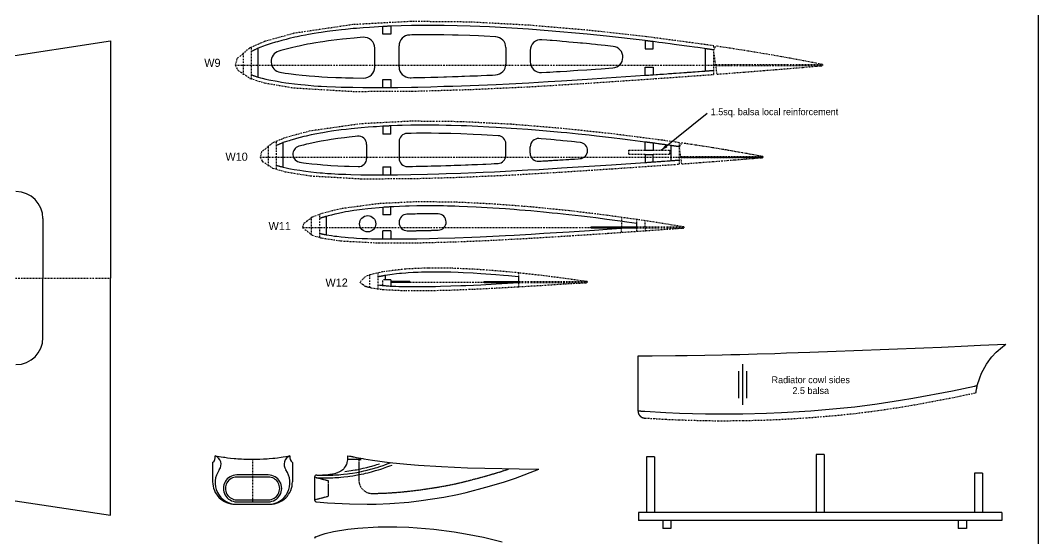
# Model space of a CAD drawing. Extents: x -1638 to 412, y -412 to 1290.
# Drawn here: x -846.3 to -469.5, y -195.1 to -3.3 of the extents above; entities that cross this region are included whole.
import ezdxf
from ezdxf.enums import TextEntityAlignment as Align

# ---------------------------------------------------------------- set-up
doc = ezdxf.new("R2010")
doc.units = 0
doc.linetypes.add('DASHDOT', pattern=[1, 0.5, -0.25, 0, -0.25])
doc.linetypes.add('HIDDEN', pattern=[0.375, 0.25, -0.125])
for name, color, linetype in [('4', 7, 'CONTINUOUS'), ('6', 7, 'CONTINUOUS'), ('7', 7, 'CONTINUOUS'), ('8', 7, 'CONTINUOUS')]:
    doc.layers.add(name, color=color, linetype=linetype)
doc.styles.add('txt', font='TXT', dxfattribs={"height": 0.2})

# ---------------------------------------------------------------- blocks, each defined once
blk = doc.blocks.new('*D123')
at = {"layer": '7', "color": 215, "linetype": 'CONTINUOUS'}
blk.add_line((0, 0), (16.9618, 13.761), dxfattribs=at)
blk.add_solid([(2.3352, 1.0897), (0, 0), (1.5477, 2.0604)], dxfattribs=at)

msp = doc.modelspace()

# ---------------------------------------------------------------- linework, layer by layer
at = {"layer": '4', "color": 5, "linetype": 'CONTINUOUS'}
for p, q in [((-712.1106, -8.4894), (-712.1106, -5.6323)), ((-709.1106, -5.4894), (-709.1106, -8.4894)), ((-1087.9058, -52.7124), (-812.9058, -10.9666)), ((-812.9058, -10.9666), (-812.9058, -98.7124)), ((-709.1106, -8.4894), (-712.1106, -8.4894)), ((-615.1106, -10.8445), (-615.1106, -13.8445)), ((-612.1106, -13.8445), (-612.1106, -11.2165)), ((-758.2854, -24.3338), (-758.2854, -13.6748)), ((-715.1106, -20.6754), (-715.1106, -13.6043)), ((-706.1106, -20.5628), (-706.1106, -12.7694)), ((-666.6106, -13.3915), (-666.6106, -19.5294)), ((-657.6106, -14.5031), (-657.6106, -18.6553)), ((-615.1106, -13.8445), (-612.1106, -13.8445)), ((-592.7544, -22.0742), (-592.7544, -13.8333)), ((-615.1106, -23.6659), (-615.1106, -20.6659)), ((-615.1106, -20.6659), (-612.1106, -20.6659)), ((-612.1106, -20.6659), (-612.1106, -23.4588)), ((-712.1106, -28.1856), (-712.1106, -25.1856)), ((-712.1106, -25.1856), (-709.1106, -25.1856)), ((-709.1106, -25.1856), (-709.1106, -28.1639)), ((-712.1106, -42.545), (-712.1106, -45.3953)), ((-709.1106, -45.3953), (-709.1106, -42.3953)), ((-748.9674, -57.6704), (-748.9674, -48.594)), ((-709.1106, -45.3953), (-712.1106, -45.3953)), ((-706.1106, -48.1949), (-706.1106, -54.4111)), ((-615.1106, -51.3517), (-615.1106, -48.3517)), ((-612.1106, -48.7528), (-612.1106, -51.3517)), ((-718.1106, -49.2238), (-718.1106, -54.4315)), ((-666.6106, -53.2877), (-666.6106, -49.0026)), ((-657.6106, -52.4725), (-657.6106, -50.0852)), ((-615.1106, -51.3517), (-612.1106, -51.3517)), ((-605.4356, -55.234), (-605.4356, -49.6783)), ((-615.1106, -52.9219), (-615.1106, -55.9219)), ((-615.1106, -52.9219), (-612.1106, -52.9219)), ((-612.1106, -55.7127), (-612.1106, -52.9219)), ((-712.1106, -57.5011), (-712.1106, -60.5011)), ((-712.1106, -57.5011), (-709.1106, -57.5011)), ((-709.1106, -60.4863), (-709.1106, -57.5011)), ((-712.1106, -72.5544), (-712.1106, -75.3509)), ((-709.1106, -75.3509), (-712.1106, -75.3509)), ((-709.1106, -75.3509), (-709.1106, -72.3509)), ((-837.9058, -76.7124), (-837.9058, -98.7124)), ((-732.943, -82.6764), (-732.943, -75.8575)), ((-706.1106, -78.074), (-706.1106, -78.2032)), ((-618.1166, -79.8782), (-618.1166, -78.5259)), ((-712.1106, -84.2124), (-712.1106, -81.2322)), ((-709.1106, -81.2322), (-712.1106, -81.2322)), ((-709.1106, -81.2322), (-709.1106, -84.2322)), ((-634.9868, -79.768), (-618.1166, -79.768)), ((-634.9868, -80.168), (-634.9868, -79.768)), ((-634.9868, -80.168), (-618.1166, -80.168)), ((-711.1606, -99.36), (-711.1606, -97.7256)), ((-837.9058, -120.7124), (-837.9058, -98.7124)), ((-812.9058, -186.4582), (-812.9058, -98.7124)), ((-709.1106, -99.36), (-711.1606, -99.36)), ((-709.1106, -99.36), (-709.1106, -99.9898)), ((-702.1106, -99.9898), (-709.1106, -99.9898)), ((-702.1106, -100.3898), (-709.1106, -100.3898)), ((-709.1106, -100.3898), (-709.1106, -101.6574)), ((-702.1106, -99.9898), (-702.1106, -100.3898)), ((-674.598, -99.9898), (-661.8402, -99.9898)), ((-674.598, -100.3898), (-674.598, -99.9898)), ((-674.598, -100.3898), (-661.8402, -100.3898)), ((-661.8402, -100.3892), (-661.8402, -98.295)), ((-617.6697, -147.8168), (-617.6697, -127.4745)), ((-1087.9058, -144.7124), (-812.9058, -186.4582)), ((-725.0377, -165.7229), (-725.0377, -164.4355)), ((-611.5552, -164.8321), (-614.5552, -164.8321)), ((-614.5552, -164.8321), (-614.5552, -185.3899)), ((-611.5552, -164.8321), (-611.5552, -185.3899)), ((-551.8042, -163.9158), (-551.8042, -185.3899)), ((-548.8042, -163.9158), (-551.8042, -163.9158)), ((-548.8042, -163.9158), (-548.8042, -185.3899)), ((-775.0989, -166.9312), (-775.0989, -174.0543)), ((-745.5749, -166.9312), (-745.5749, -174.0543)), ((-754.4972, -171.55), (-766.1766, -171.55)), ((-754.4972, -172.3), (-766.1766, -172.3)), ((-737.3509, -172.3201), (-737.3509, -180.7868)), ((-493.2026, -170.909), (-493.2026, -185.3899)), ((-490.2026, -170.909), (-493.2026, -170.909)), ((-490.2026, -170.909), (-490.2026, -185.3899)), ((-766.1766, -180.7206), (-754.4972, -180.7206)), ((-766.7676, -182.3858), (-753.9064, -182.3858)), ((-766.1766, -181.4706), (-754.4972, -181.4706)), ((-483.0531, -185.3899), (-617.5552, -185.3899)), ((-617.5552, -185.3899), (-617.5552, -188.3899)), ((-483.0531, -188.3899), (-617.5552, -188.3899)), ((-608.5552, -188.3899), (-608.5552, -191.3899)), ((-605.5552, -188.3899), (-605.5552, -191.3899)), ((-499.2026, -188.3899), (-499.2026, -191.3899)), ((-496.2026, -188.3899), (-496.2026, -191.3899)), ((-483.0531, -185.3899), (-483.0531, -188.3899)), ((-605.5552, -191.3899), (-608.5552, -191.3899)), ((-496.2026, -191.3899), (-499.2026, -191.3899))]:
    msp.add_line(p, q, dxfattribs=at)
at = {"layer": '4', "color": 155, "linetype": 'DASHDOT'}
for p, q in [((-760.7016, -25.0653), (-760.7016, -13.1755)), ((-589.6838, -23.3474), (-589.6838, -12.7646)), ((-589.6838, -14.492), (-588.8976, -12.88)), ((-588.4524, -23.2532), (-589.6838, -14.492)), ((-763.7016, -23.5177), (-763.7016, -15.0907)), ((-588.9586, -19.688), (-549.4268, -19.688)), ((-588.9024, -20.088), (-549.4268, -20.088)), ((-549.4268, -19.688), (-549.4268, -20.088)), ((-751.4176, -58.5396), (-751.4176, -47.9589)), ((-602.365, -56.512), (-602.365, -48.6043)), ((-602.365, -50.3218), (-601.5828, -48.7182)), ((-754.4176, -57.2324), (-754.4176, -49.6179)), ((-621.1106, -52.8868), (-621.1106, -51.3868)), ((-621.1106, -51.3868), (-615.1106, -51.3868)), ((-612.1106, -51.3868), (-606.1106, -51.3868)), ((-606.1106, -51.3868), (-606.1106, -52.8868)), ((-601.504, -56.4478), (-602.365, -50.3218)), ((-621.1106, -52.8868), (-615.1106, -52.8868)), ((-612.1106, -52.8868), (-606.1106, -52.8868)), ((-601.885, -53.7368), (-571.5634, -53.7368)), ((-601.8288, -54.1368), (-571.5636, -54.1368)), ((-571.5634, -53.7368), (-571.5636, -54.1368)), ((-735.4862, -83.7031), (-735.4862, -75.0643)), ((-738.4862, -82.7878), (-738.4862, -76.3081)), ((-623.7922, -76.2052), (-623.7922, -79.768)), ((-618.1166, -78.5259), (-618.1166, -77.0099)), ((-615.046, -79.8782), (-615.046, -77.4671)), ((-623.7922, -81.7839), (-623.7922, -80.168)), ((-618.1166, -79.768), (-600.7856, -79.768)), ((-618.1166, -81.3821), (-618.1166, -79.8782)), ((-618.1166, -80.168), (-600.7856, -80.168)), ((-615.046, -80.168), (-615.046, -81.1622)), ((-600.7856, -79.768), (-600.7856, -80.168)), ((-716.8762, -102.2324), (-716.8762, -97.5069)), ((-713.8762, -102.7236), (-713.8762, -96.7312)), ((-661.8402, -98.295), (-661.8402, -96.7872)), ((-712.1106, -101.418), (-712.1106, -99.36)), ((-711.1606, -99.36), (-712.1106, -99.36)), ((-709.1106, -99.9898), (-709.1106, -100.3898)), ((-661.8402, -99.9898), (-636.5082, -99.9898)), ((-661.8402, -101.8917), (-661.8402, -100.3892)), ((-661.8402, -100.3898), (-636.5082, -100.3898)), ((-636.5082, -99.9898), (-636.5082, -100.3898)), ((-617.6697, -147.9799), (-617.6697, -147.8168))]:
    msp.add_line(p, q, dxfattribs=at)
at = {"layer": '4', "color": 166, "linetype": 'DASHDOT'}
for p, q in [((-766.7418, -19.8881), (-588.9254, -19.888)), ((-757.5414, -53.9368), (-571.5634, -53.9368)), ((-741.8366, -79.9681), (-634.9868, -79.968)), ((-1098.9058, -98.7124), (-812.9058, -98.7124)), ((-702.1106, -100.1898), (-674.598, -100.1898)), ((-760.3369, -165.7232), (-760.3369, -181.4706))]:
    msp.add_line(p, q, dxfattribs=at)
at = {"layer": '4', "color": 155, "linetype": 'CONTINUOUS'}
for p, q in [((-578.9148, -145.5995), (-578.9148, -130.5995)), ((-580.4147, -143.0995), (-580.4147, -133.0994)), ((-577.4147, -143.0994), (-577.4148, -133.0994))]:
    msp.add_line(p, q, dxfattribs=at)
at = {"layer": '4', "color": 202, "linetype": 'HIDDEN'}
for p, q in [((-721.0377, -165.3766), (-721.0377, -173.3795)), ((-737.3509, -172.3), (-732.3509, -173.6397)), ((-732.3509, -173.6397), (-732.3509, -179.3809)), ((-737.3509, -180.7206), (-732.3509, -179.3809))]:
    msp.add_line(p, q, dxfattribs=at)
at = {"layer": '4', "color": 155, "linetype": 'DASHDOT'}
for points in [[(-589.6832, -12.7647), (-592.851701, -12.303768), (-614.588002, -9.397372), (-636.324303, -6.989746), (-658.060557, -5.149668), (-679.796831, -3.980217), (-701.533034, -3.756695), (-723.269335, -4.926039), (-745.0056, -8.141902), (-755.873779, -11.168765), (-761.30773, -13.507702), (-766.106391, -17.571576), (-766.741785, -19.888134), (-765.780899, -21.776402), (-761.307793, -24.806737), (-755.873683, -26.492174), (-745.005567, -28.315068), (-723.269354, -29.622144), (-701.533176, -29.553303), (-679.796871, -28.916998), (-658.06057, -27.919473), (-636.324239, -26.595272), (-614.58797, -25.133472), (-592.8517, -23.585556), (-589.6832, -23.3474)], [(-709.1106, -5.4894), (-709.378127, -5.501003), (-709.510919, -5.506841), (-709.709085, -5.515651), (-710.004484, -5.52901), (-710.298352, -5.542573), (-710.444954, -5.549443), (-710.664713, -5.559872), (-710.957965, -5.574031), (-711.104911, -5.58123), (-711.436939, -5.597748), (-711.585351, -5.605243), (-711.784273, -5.615394), (-711.884243, -5.62054), (-712.1106, -5.6323)], [(-612.1106, -11.2165), (-612.198597, -11.205472), (-612.314522, -11.190952), (-612.371901, -11.183769), (-612.499634, -11.167786), (-612.687847, -11.144259), (-612.872271, -11.121232), (-612.96316, -11.109894), (-613.142486, -11.087547), (-613.231002, -11.076527), (-613.362449, -11.060176), (-613.556899, -11.036021), (-613.642373, -11.025415), (-613.755523, -11.011388), (-613.811775, -11.004419), (-613.937627, -10.988841), (-614.03143, -10.977242), (-614.155825, -10.961875), (-614.217769, -10.95423), (-614.341235, -10.939005), (-614.505171, -10.918816), (-614.586933, -10.908759), (-614.770646, -10.886191), (-615.1106, -10.8445)], [(-758.2854, -13.6748), (-758.597516, -13.809857), (-758.749121, -13.876786), (-758.971477, -13.976711), (-759.188318, -14.076377), (-759.294865, -14.126219), (-759.504593, -14.226135), (-759.60793, -14.276293), (-759.761243, -14.3519), (-759.962906, -14.453622), (-760.062731, -14.504971), (-760.211428, -14.582721), (-760.432645, -14.70127), (-760.612239, -14.800116), (-760.7016, -14.8502)], [(-589.6838, -14.2807), (-589.77942, -14.266649), (-589.90529, -14.248161), (-589.967573, -14.239017), (-590.106247, -14.218667), (-590.310862, -14.188667), (-590.512068, -14.159199), (-590.611625, -14.144631), (-590.809117, -14.115759), (-590.907237, -14.101427), (-591.053899, -14.080023), (-591.24897, -14.051586), (-591.34651, -14.03738), (-591.493089, -14.01605), (-591.566585, -14.005362), (-591.664881, -13.991077), (-591.714185, -13.983915), (-591.825574, -13.967743), (-591.975262, -13.946028), (-592.050697, -13.935092), (-592.202943, -13.913036), (-592.409257, -13.883178), (-592.514047, -13.868025), (-592.7544, -13.8333)], [(-549.4268, -19.688), (-551.820493, -19.200979), (-553.419021, -18.882737), (-556.622157, -18.26099), (-561.440463, -17.36281), (-564.660494, -16.78512), (-566.81016, -16.408619), (-571.115507, -15.674616), (-577.02183, -14.706589), (-580.969371, -14.082668), (-583.6067, -13.67543), (-588.8976, -12.88)], [(-592.7544, -22.0742), (-592.612479, -22.063592), (-592.425666, -22.04962), (-592.333208, -22.042701), (-592.127236, -22.027277), (-591.822808, -22.004453), (-591.522481, -21.981902), (-591.373387, -21.970693), (-591.076399, -21.948337), (-590.928131, -21.937162), (-590.705481, -21.920363), (-590.407171, -21.897821), (-590.256975, -21.886456), (-590.029852, -21.869253), (-589.915296, -21.860568), (-589.761346, -21.848887), (-589.6838, -21.843)], [(-588.4524, -23.2532), (-586.233134, -23.083074), (-582.091839, -22.763003), (-578.260716, -22.463919), (-575.827903, -22.272682), (-571.115494, -21.900298), (-566.821914, -21.559425), (-564.675857, -21.387578), (-562.530662, -21.214137), (-561.458477, -21.126664), (-559.315105, -20.949911), (-558.243988, -20.860506), (-556.638125, -20.724942), (-554.498672, -20.541149), (-553.429752, -20.44781), (-551.827481, -20.305827), (-550.226644, -20.161291), (-549.4268, -20.088)], [(-760.7016, -23.47), (-760.547478, -23.535915), (-760.314783, -23.632115), (-760.158204, -23.69468), (-760.053028, -23.735759), (-759.911663, -23.789813), (-759.840448, -23.816555), (-759.678773, -23.876092), (-759.569785, -23.915343), (-759.348586, -23.992936), (-759.236227, -24.031347), (-759.007622, -24.107563), (-758.773342, -24.183198), (-758.613712, -24.233431), (-758.2854, -24.3338)], [(-615.1106, -23.6659), (-614.906285, -23.651849), (-614.747763, -23.640935), (-614.691473, -23.637056), (-614.461753, -23.621218), (-614.152876, -23.599915), (-613.99634, -23.589115), (-613.636206, -23.564258), (-613.066192, -23.524884), (-612.445361, -23.48196), (-612.1106, -23.4588)], [(-712.1106, -28.1856), (-711.934188, -28.184702), (-711.846332, -28.184239), (-711.714928, -28.183524), (-711.649379, -28.183157), (-711.56212, -28.18266), (-711.518545, -28.182407), (-711.453244, -28.182023), (-711.366275, -28.181501), (-711.322829, -28.181236), (-711.225149, -28.180629), (-711.160076, -28.180217), (-711.073355, -28.179657), (-711.030006, -28.179373), (-710.932485, -28.178723), (-710.786188, -28.17772), (-710.72114, -28.177263), (-710.634362, -28.176643), (-710.590947, -28.176329), (-710.493186, -28.17561), (-710.346288, -28.174501), (-710.272699, -28.173934), (-710.174406, -28.173162), (-710.125178, -28.17277), (-710.014191, -28.171873), (-709.86567, -28.170644), (-709.791151, -28.170015), (-709.64154, -28.168727), (-709.574779, -28.168142), (-709.485491, -28.167349), (-709.440723, -28.166947), (-709.339679, -28.16603), (-709.263595, -28.165331), (-709.161725, -28.164382), (-709.1106, -28.1639)], [(-602.3644, -48.6043), (-608.758519, -47.697565), (-627.356348, -45.306599), (-645.954351, -43.325903), (-664.552203, -41.812193), (-683.149981, -40.850117), (-701.747781, -40.666199), (-720.345727, -41.628241), (-738.943585, -44.27382), (-748.242542, -46.763798), (-752.891977, -48.687868), (-756.997778, -52.031071), (-757.541414, -53.936821), (-756.71926, -55.490214), (-752.892013, -57.983103), (-748.242523, -59.36961), (-738.943544, -60.869174), (-720.34566, -61.944459), (-701.747879, -61.887915), (-683.149915, -61.364425), (-664.552026, -60.543817), (-645.954256, -59.454418), (-627.356362, -58.251856), (-608.758462, -56.978513), (-602.3644, -56.512)], [(-709.1106, -42.3953), (-709.386097, -42.407784), (-709.52147, -42.413999), (-709.721989, -42.423307), (-710.01806, -42.43729), (-710.310018, -42.451375), (-710.454995, -42.458484), (-710.671814, -42.469258), (-710.960835, -42.48389), (-711.1058, -42.491344), (-711.434462, -42.508524), (-711.656447, -42.520339), (-711.957455, -42.536614), (-712.1106, -42.545)], [(-748.9674, -48.594), (-749.329692, -48.726202), (-749.504966, -48.791454), (-749.761166, -48.888598), (-750.009981, -48.985216), (-750.131855, -49.033451), (-750.371008, -49.13002), (-750.488475, -49.178454), (-750.662304, -49.25143), (-750.890142, -49.349598), (-751.002588, -49.399165), (-751.16968, -49.474258), (-751.4174, -49.5889)], [(-612.1106, -48.7528), (-612.201314, -48.740543), (-612.321204, -48.724355), (-612.380724, -48.716323), (-612.513703, -48.698387), (-612.711021, -48.671804), (-612.906242, -48.645539), (-613.003237, -48.632503), (-613.196336, -48.60658), (-613.292576, -48.593674), (-613.43674, -48.57436), (-613.628952, -48.548645), (-613.725207, -48.535781), (-613.86997, -48.516455), (-613.942585, -48.506769), (-614.039709, -48.493823), (-614.088422, -48.487333), (-614.161703, -48.477576), (-614.259851, -48.464515), (-614.309133, -48.457961), (-614.420577, -48.443149), (-614.570517, -48.42324), (-614.7732, -48.396362), (-614.875878, -48.38276), (-614.953528, -48.37248), (-615.05797, -48.35866), (-615.1106, -48.3517)], [(-571.5634, -53.7368), (-572.249906, -53.60595), (-573.165511, -53.432738), (-573.623426, -53.346666), (-574.997627, -53.090565), (-575.914143, -52.921577), (-576.525324, -52.809686), (-577.340446, -52.661447), (-577.748099, -52.58773), (-579.124384, -52.340906), (-580.0423, -52.178027), (-580.654419, -52.070176), (-581.470798, -51.92728), (-581.879083, -51.856217), (-582.797954, -51.697259), (-583.410713, -51.591999), (-584.22795, -51.452531), (-584.636664, -51.38317), (-585.249857, -51.279593), (-586.067674, -51.14235), (-586.47668, -51.074094), (-587.70409, -50.870774), (-588.522691, -50.736423), (-590.160688, -50.470548), (-591.42453, -50.268055), (-592.267545, -50.134245), (-593.954941, -49.869371), (-594.799443, -49.73826), (-596.490359, -49.478577), (-598.184233, -49.222128), (-599.315365, -49.052868), (-600.070375, -48.940754), (-601.5828, -48.7182)], [(-602.58, -50.0887), (-602.741244, -50.065288), (-602.821907, -50.053586), (-602.942994, -50.036034), (-603.124935, -50.009692), (-603.307398, -49.98331), (-603.398879, -49.970098), (-603.582448, -49.943613), (-603.674578, -49.930336), (-603.813265, -49.910366), (-603.999213, -49.883625), (-604.092677, -49.870198), (-604.233545, -49.84998), (-604.304302, -49.839833), (-604.398998, -49.826261), (-604.446504, -49.819456), (-604.637643, -49.7921), (-604.733918, -49.778336), (-604.879275, -49.757573), (-604.952397, -49.747136), (-605.050374, -49.73316), (-605.099574, -49.726145), (-605.173647, -49.715589), (-605.272934, -49.701448), (-605.322807, -49.694348), (-605.4356, -49.6783)], [(-615.1106, -55.9219), (-614.961612, -55.911579), (-614.765072, -55.897954), (-614.667563, -55.89119), (-614.449626, -55.87606), (-614.125178, -55.853507), (-613.837527, -55.833482), (-613.693407, -55.823439), (-613.500465, -55.809981), (-613.241014, -55.791865), (-613.110011, -55.78271), (-612.811189, -55.761806), (-612.582562, -55.745795), (-612.270347, -55.723908), (-612.1106, -55.7127)], [(-605.4356, -55.234), (-605.023903, -55.203853), (-604.821611, -55.189024), (-604.522123, -55.16705), (-604.373996, -55.156172), (-604.178005, -55.141769), (-604.080607, -55.134607), (-603.790543, -55.11326), (-603.646572, -55.102654), (-603.431733, -55.086815), (-603.14698, -55.065797), (-603.005164, -55.055319), (-602.792933, -55.039625), (-602.4752, -55.0161)], [(-601.504, -56.4478), (-597.317836, -56.134297), (-594.812098, -55.945221), (-590.160702, -55.592018), (-584.649813, -55.171202), (-581.894505, -54.95878), (-579.139333, -54.744122), (-577.76181, -54.635744), (-575.006908, -54.416472), (-573.629539, -54.305411), (-571.5636, -54.1368)], [(-751.4176, -56.975), (-751.169847, -57.058601), (-751.002643, -57.112875), (-750.890094, -57.148483), (-750.662007, -57.218489), (-750.48798, -57.270082), (-750.370386, -57.304114), (-750.131017, -57.371473), (-750.009066, -57.404876), (-749.760189, -57.471315), (-749.504089, -57.537515), (-749.328996, -57.581664), (-748.9674, -57.6704)], [(-712.1106, -60.5011), (-711.656079, -60.499885), (-711.433966, -60.499163), (-711.105178, -60.49793), (-710.887841, -60.497004), (-710.598917, -60.495635), (-710.454337, -60.494891), (-710.017522, -60.492417), (-709.721589, -60.490555), (-709.317695, -60.487799), (-709.1106, -60.4863)], [(-600.7856, -79.768), (-614.893378, -77.490314), (-628.99809, -75.508168), (-643.102983, -73.79909), (-657.2079, -72.383339), (-671.312629, -71.301298), (-685.417473, -70.6136), (-699.522198, -70.48213), (-713.627007, -71.169787), (-727.731962, -73.060874), (-734.784357, -74.840765), (-738.310447, -76.216105), (-741.42437, -78.605851), (-741.836688, -79.968092), (-738.310477, -82.860386), (-734.7843, -83.851475), (-727.731843, -84.923399), (-713.627089, -85.692006), (-699.522301, -85.651554), (-685.417389, -85.277361), (-671.31262, -84.690822), (-657.207804, -83.91212), (-643.103037, -83.052483), (-628.99816, -82.142298), (-614.893356, -81.151216), (-600.7856, -80.168)], [(-709.1106, -72.3509), (-709.380957, -72.367531), (-709.514614, -72.375865), (-709.713487, -72.388411), (-710.008853, -72.407377), (-710.301732, -72.426589), (-710.447604, -72.436313), (-710.666117, -72.451074), (-710.957683, -72.471136), (-711.103889, -72.481352), (-711.213848, -72.489103), (-711.360985, -72.499566), (-711.434819, -72.504855), (-711.657605, -72.520966), (-711.958331, -72.543064), (-712.1106, -72.5544)], [(-732.943, -75.8575), (-733.133097, -75.912085), (-733.212905, -75.935105), (-733.315197, -75.964716), (-733.364678, -75.979086), (-733.472239, -76.010439), (-733.574995, -76.040554), (-733.705408, -76.079035), (-733.768129, -76.097656), (-733.829394, -76.115922), (-733.909079, -76.139798), (-733.948163, -76.15156), (-734.062925, -76.186296), (-734.137804, -76.209122), (-734.187209, -76.224253), (-734.252655, -76.244379), (-734.285265, -76.254442), (-734.392906, -76.287819), (-734.446586, -76.304559), (-734.526924, -76.329736), (-734.647009, -76.367659), (-734.766571, -76.405784), (-734.826149, -76.424925), (-734.944885, -76.463374), (-735.004038, -76.482684), (-735.092491, -76.511761), (-735.209899, -76.550748), (-735.26837, -76.570337), (-735.355778, -76.599846), (-735.442819, -76.629509), (-735.4862, -76.6444)], [(-735.4862, -82.1676), (-735.37002, -82.194144), (-735.292228, -82.21167), (-735.188099, -82.234834), (-735.135867, -82.246332), (-735.057316, -82.263476), (-734.952216, -82.286149), (-734.899514, -82.297408), (-734.846716, -82.308618), (-734.776171, -82.323489), (-734.740837, -82.330893), (-734.634599, -82.352982), (-734.563583, -82.36761), (-734.468673, -82.386997), (-734.421125, -82.396642), (-734.306294, -82.419756), (-734.248558, -82.43128), (-734.161339, -82.448564), (-734.028614, -82.474577), (-733.892836, -82.500836), (-733.82353, -82.514108), (-733.681537, -82.541033), (-733.608632, -82.554727), (-733.496582, -82.575611), (-733.341582, -82.604203), (-733.261437, -82.618864), (-733.137606, -82.641365), (-732.943, -82.6764)], [(-712.1106, -84.2124), (-711.809477, -84.215488), (-711.660737, -84.216928), (-711.43944, -84.21896), (-711.110467, -84.221733), (-710.892321, -84.223404), (-710.601808, -84.225419), (-710.456328, -84.226338), (-710.31048, -84.2272), (-710.115157, -84.228264), (-710.017017, -84.228759), (-709.720097, -84.230105), (-709.316542, -84.231586), (-709.1106, -84.2322)], [(-636.5082, -99.9898), (-644.931203, -98.826885), (-653.340448, -97.736605), (-661.749779, -96.796456), (-670.15912, -96.017702), (-678.568488, -95.422481), (-686.977814, -95.044208), (-695.38701, -94.971834), (-703.796285, -95.350066), (-712.205651, -96.390357), (-716.410287, -97.369452), (-718.512583, -98.125992), (-720.614856, -100.189819), (-718.5126, -101.7808)], [(-711.1606, -97.7256), (-711.309104, -97.751929), (-711.471907, -97.780891), (-711.540134, -97.793075), (-711.702309, -97.822243), (-711.7835, -97.837029), (-711.829646, -97.845519), (-711.911844, -97.860812), (-712.028211, -97.882726), (-712.086362, -97.893777), (-712.173542, -97.91047), (-712.304191, -97.93577), (-712.434677, -97.96138), (-712.49985, -97.9743), (-712.630045, -98.000367), (-712.69506, -98.013514), (-712.792471, -98.033373), (-712.92213, -98.060111), (-712.986857, -98.07359), (-713.083811, -98.093944), (-713.228917, -98.124778), (-713.357548, -98.152488), (-713.421731, -98.166448), (-713.517833, -98.187518), (-713.661575, -98.219414), (-713.757116, -98.240869), (-713.804796, -98.251653), (-713.8762, -98.2679)], [(-716.4102, -102.326), (-712.2056, -102.915612), (-703.796337, -103.338394), (-695.387065, -103.316172), (-686.9777, -103.110368), (-678.56844, -102.78774), (-670.159104, -102.359391), (-661.749802, -101.886486), (-653.340545, -101.38584), (-644.931296, -100.840674), (-636.5082, -100.3898)], [(-713.8762, -101.211), (-713.673282, -101.237723), (-713.266081, -101.288941), (-712.857373, -101.337252), (-712.58425, -101.367884), (-712.401944, -101.387618), (-712.036942, -101.425472), (-711.54315, -101.473187), (-711.289722, -101.496063), (-710.894291, -101.529647), (-710.472918, -101.562887), (-710.249832, -101.579565), (-709.896699, -101.604864), (-709.385707, -101.639513), (-709.1106, -101.6574)], [(-716.4102, -102.326), (-716.425599, -102.322936), (-716.703367, -102.268124), (-716.841466, -102.239703), (-717.047842, -102.195401), (-717.253513, -102.148666), (-717.356162, -102.124235), (-717.561243, -102.072944), (-717.663737, -102.045964), (-717.817508, -102.003656), (-718.022756, -101.943498), (-718.125544, -101.911677), (-718.280019, -101.8616), (-718.43494, -101.808525), (-718.5126, -101.7808)], [(-492.678, -141.1217), (-492.6201, -140.761958), (-492.589709, -140.582976), (-492.542321, -140.315616), (-492.49277, -140.04959), (-492.467182, -139.917078), (-492.414384, -139.653054), (-492.387173, -139.521542), (-492.345341, -139.3249), (-492.287668, -139.063878), (-492.258018, -138.933868), (-492.212526, -138.739478), (-492.142, -138.4493)], [(-615.327, -150.4731), (-607.542274, -150.930985), (-602.500784, -151.155928), (-592.753404, -151.426498), (-588.038453, -151.478098), (-578.903383, -151.42886), (-570.13122, -151.196277), (-564.466831, -150.951161), (-553.530658, -150.276638), (-542.577987, -149.338066), (-537.127871, -148.755334), (-528.80917, -147.702217), (-520.130179, -146.394585), (-515.589462, -145.631372), (-500.845078, -142.837162), (-492.678, -141.1217)]]:
    msp.add_lwpolyline(points, dxfattribs=at)
at = {"layer": '4', "color": 5, "linetype": 'CONTINUOUS'}
for points in [[(-712.1106, -5.6323), (-715.380511, -5.822102), (-717.013272, -5.93041), (-719.459239, -6.109862), (-721.900939, -6.309944), (-723.120029, -6.417808), (-725.987835, -6.693623), (-727.418834, -6.844041), (-729.561387, -7.087054), (-731.698868, -7.352793), (-732.765589, -7.49484), (-734.894754, -7.798602), (-735.957103, -7.96084), (-737.547703, -8.217882), (-739.662794, -8.587525), (-740.717788, -8.784474), (-742.296954, -9.095793), (-743.87199, -9.426975), (-744.657909, -9.60029), (-746.834098, -10.109418), (-747.91517, -10.37884), (-749.523662, -10.801005), (-751.111784, -11.24423), (-751.896579, -11.473537), (-753.44438, -11.947132), (-754.206085, -12.191259), (-755.331566, -12.566381), (-756.666489, -13.038187), (-757.32089, -13.285034), (-758.2854, -13.6748)], [(-615.1106, -10.8445), (-629.340719, -9.21312), (-636.470124, -8.482591), (-650.924863, -7.191513), (-658.164141, -6.645994), (-672.613167, -5.781653), (-679.8449, -5.479319), (-689.469974, -5.23736), (-694.28283, -5.19753), (-701.500553, -5.256137), (-709.1106, -5.4894)], [(-719.4118, -9.6157), (-722.782565, -9.900186), (-725.603667, -10.171026), (-727.009476, -10.318511), (-729.111991, -10.556488), (-731.206779, -10.816349), (-732.251175, -10.955111), (-734.333765, -11.251554), (-735.371878, -11.409734), (-736.924958, -11.66016), (-738.987881, -12.019931), (-740.015887, -12.211467), (-741.553463, -12.51404), (-743.085597, -12.835686), (-743.84958, -13.003926), (-745.902406, -13.48297), (-746.920863, -13.735659), (-748.433996, -14.130334), (-749.924747, -14.542907), (-750.66, -14.7556)], [(-670.3702, -9.3988), (-674.632578, -9.191032), (-676.763311, -9.099189), (-679.958772, -8.977165), (-684.203342, -8.845896), (-686.324987, -8.794547), (-689.506566, -8.736837), (-692.686982, -8.703854), (-694.27672, -8.697181), (-697.455188, -8.704565), (-699.043891, -8.719058), (-701.426244, -8.754912), (-702.1952, -8.7703)], [(-626.853, -13.0029), (-628.818901, -12.789017), (-629.802056, -12.683718), (-631.277048, -12.527843), (-632.752351, -12.374478), (-633.49012, -12.298744), (-634.965897, -12.149188), (-635.703904, -12.075372), (-636.811065, -11.965858), (-638.257179, -11.825048), (-638.98035, -11.755585), (-640.065248, -11.652577), (-641.69291, -11.500753), (-643.320944, -11.352184), (-644.135099, -11.279131), (-645.763679, -11.135507), (-646.578103, -11.064946), (-647.799905, -10.960677), (-649.429278, -10.824612), (-650.244094, -10.757858), (-651.466475, -10.659335), (-653.3004, -10.5152)], [(-592.7544, -13.8333), (-593.066315, -13.788343), (-594.735793, -13.549164), (-595.570694, -13.430494), (-596.823251, -13.253653), (-598.702561, -12.99104), (-600.582456, -12.731653), (-601.522629, -12.603187), (-603.403433, -12.348741), (-604.34407, -12.222776), (-605.755325, -12.035417), (-607.637567, -11.78861), (-608.578938, -11.666509), (-609.991311, -11.485005), (-611.404072, -11.305498), (-612.1106, -11.2165)], [(-750.2148, -22.5133), (-748.279739, -22.825662), (-746.97362, -23.017399), (-746.097724, -23.137941), (-744.338105, -23.361666), (-742.007854, -23.622277), (-740.450792, -23.775257), (-739.411179, -23.868535), (-737.328207, -24.035372), (-735.762723, -24.144277), (-734.717528, -24.209647), (-732.62347, -24.324206), (-729.473298, -24.459524), (-727.367194, -24.528448), (-725.96049, -24.566166), (-723.140819, -24.624642), (-719.131, -24.6753)], [(-653.3796, -22.6486), (-651.520464, -22.539656), (-650.28103, -22.465813), (-647.802107, -22.315454), (-646.562604, -22.239047), (-644.083484, -22.084048), (-641.604164, -21.926498), (-639.951147, -21.82026), (-636.644712, -21.605472), (-633.438829, -21.39498), (-631.301307, -21.253549), (-627.0258, -20.9682)], [(-612.1106, -23.4588), (-610.989623, -23.381092), (-610.429145, -23.34216), (-609.588445, -23.283657), (-608.327431, -23.195654), (-607.066463, -23.107329), (-606.435998, -23.063039), (-605.175109, -22.974185), (-604.544684, -22.929616), (-603.599076, -22.862576), (-602.338317, -22.772824), (-601.707962, -22.727785), (-600.762461, -22.660012), (-599.816998, -22.591975), (-599.344281, -22.557853), (-598.503922, -22.497019), (-598.083755, -22.466516), (-597.453521, -22.420652), (-596.508206, -22.351603), (-595.562937, -22.282242), (-595.09032, -22.247441), (-594.145122, -22.177591), (-593.672542, -22.14254), (-592.963695, -22.089801), (-592.7544, -22.0742)], [(-758.2854, -24.3338), (-757.366284, -24.590543), (-756.743617, -24.749503), (-755.477275, -25.046189), (-754.339227, -25.292389), (-753.571183, -25.449538), (-752.015318, -25.747372), (-751.228673, -25.888191), (-749.640901, -26.153968), (-748.037742, -26.399043), (-746.962747, -26.551189), (-744.804096, -26.829227), (-742.416911, -27.096971), (-740.823962, -27.254026), (-739.761341, -27.34974), (-737.634551, -27.520822), (-736.038122, -27.632404), (-734.973208, -27.699337), (-732.841897, -27.816542), (-729.64129, -27.954784), (-727.505181, -28.025086), (-726.080077, -28.06352), (-723.227444, -28.123053), (-719.525813, -28.171601), (-717.055601, -28.187848), (-712.1106, -28.1855)], [(-709.1106, -28.1639), (-706.593253, -28.135341), (-701.557462, -28.053563), (-699.145278, -28.00433), (-694.321392, -27.88834), (-689.49811, -27.750641), (-686.282902, -27.64776), (-679.853174, -27.418054), (-673.417972, -27.159008), (-670.200832, -27.018441), (-665.375867, -26.7932), (-658.140498, -26.421567), (-650.898702, -26.008927), (-646.07204, -25.715385), (-636.420183, -25.098326), (-629.316669, -24.629274), (-615.1108, -23.6659)], [(-702.0358, -24.5622), (-701.616888, -24.554277), (-700.816023, -24.538586), (-699.214189, -24.50519), (-697.612227, -24.469171), (-696.544186, -24.443737), (-694.407958, -24.389555), (-692.805671, -24.346104), (-691.737429, -24.315837), (-689.60084, -24.25228), (-688.532499, -24.219033), (-686.395736, -24.149711), (-684.258887, -24.076762), (-682.834284, -24.0262), (-681.884538, -23.991664), (-679.985024, -23.920674), (-678.097855, -23.847686), (-677.154264, -23.810269), (-675.738869, -23.752973), (-673.61575, -23.664358), (-671.492594, -23.572482), (-670.431, -23.5253)], [(-712.1106, -42.545), (-714.513491, -42.689355), (-715.713382, -42.769729), (-717.511044, -42.900656), (-720.202095, -43.120656), (-722.65361, -43.347339), (-723.876821, -43.470953), (-725.708177, -43.670648), (-727.535089, -43.889002), (-728.446775, -44.005712), (-730.266402, -44.255277), (-731.17426, -44.388561), (-732.533486, -44.599719), (-734.340793, -44.903356), (-735.242213, -45.065128), (-736.591435, -45.320831), (-738.608449, -45.735173), (-740.467385, -46.15327), (-741.390694, -46.374472), (-742.764143, -46.72098), (-744.119704, -47.084611), (-744.789345, -47.272665), (-746.109488, -47.660883), (-746.758844, -47.8609), (-747.717875, -48.168106), (-748.9674, -48.594)], [(-615.1106, -48.3517), (-620.626923, -47.639417), (-623.387595, -47.295697), (-627.531866, -46.796269), (-633.023952, -46.166089), (-635.772573, -45.864661), (-639.898629, -45.430143), (-644.028334, -45.017359), (-646.09452, -44.819322), (-651.586432, -44.321168), (-654.334548, -44.087661), (-658.459266, -43.757473), (-662.58687, -43.452028), (-664.651695, -43.308814), (-668.311654, -43.07119), (-670.142323, -42.960508), (-672.889103, -42.805237), (-677.010816, -42.597923), (-681.134072, -42.423443), (-683.196169, -42.349261), (-686.854555, -42.240562), (-688.683921, -42.198039), (-691.428041, -42.150257), (-694.172093, -42.122981), (-695.54404, -42.117491), (-698.287666, -42.123719), (-699.659303, -42.135804), (-701.716475, -42.165661), (-705.004595, -42.243763), (-706.647715, -42.297108), (-709.1106, -42.3953)], [(-669.3988, -46.0101), (-673.514613, -45.775849), (-675.572578, -45.670151), (-678.659348, -45.526732), (-683.288507, -45.347643), (-686.920501, -45.239617), (-688.735888, -45.197359), (-691.458065, -45.149864), (-694.179009, -45.122713), (-695.538965, -45.117216), (-698.257741, -45.123274), (-699.616519, -45.135188), (-701.653864, -45.164671), (-703.222, -45.1971)], [(-721.294, -46.2295), (-723.519703, -46.448319), (-724.629277, -46.566889), (-726.289273, -46.757267), (-728.768822, -47.073562), (-731.23488, -47.430594), (-732.462515, -47.625744), (-734.093466, -47.904416), (-734.906326, -48.05203), (-736.122233, -48.284252), (-737.93822, -48.657963), (-739.525519, -49.012535), (-740.313102, -49.198496), (-741.483284, -49.487571), (-743.2048, -49.9423)], [(-639.0352, -48.5354), (-640.484301, -48.38576), (-641.209009, -48.311959), (-642.296264, -48.202537), (-643.927572, -48.041306), (-645.559377, -47.883582), (-646.375462, -47.806046), (-647.956907, -47.65836), (-648.747792, -47.585781), (-649.934318, -47.47851), (-651.714538, -47.321231), (-653.495259, -47.168362), (-654.3858, -47.0936)], [(-605.4356, -49.6784), (-605.827679, -49.622748), (-606.35049, -49.548799), (-606.611914, -49.511931), (-606.873349, -49.475134), (-607.221949, -49.42618), (-607.396257, -49.40175), (-607.919217, -49.328643), (-608.151661, -49.296239), (-608.461604, -49.253117), (-608.616582, -49.231592), (-608.965303, -49.183245), (-609.586424, -49.097435), (-609.897016, -49.054672), (-610.362943, -48.990708), (-610.828918, -48.926961), (-611.061924, -48.89517), (-611.527972, -48.831754), (-611.761014, -48.80013), (-612.1106, -48.7528)], [(-743.006, -55.774), (-741.478606, -56.005243), (-740.446354, -56.148547), (-738.361736, -56.408539), (-736.464349, -56.613163), (-735.196382, -56.734078), (-734.349751, -56.808165), (-732.653393, -56.941519), (-731.378481, -57.029295), (-728.822096, -57.176087), (-726.257328, -57.2887), (-724.543042, -57.347257), (-721.1044, -57.4314)], [(-709.1106, -60.4863), (-706.664704, -60.462571), (-701.77123, -60.388218), (-695.581228, -60.252316), (-691.455097, -60.139046), (-688.704573, -60.054418), (-683.204059, -59.865468), (-677.698823, -59.652392), (-674.946586, -59.536771), (-670.818845, -59.351499), (-664.628947, -59.0458), (-658.433458, -58.706347), (-654.304099, -58.464863), (-646.046469, -57.957241), (-639.849344, -57.563726), (-627.45589, -56.755196), (-615.1106, -55.9219)], [(-703.0794, -57.4109), (-701.817962, -57.388625), (-701.133068, -57.375729), (-699.763113, -57.348277), (-698.392949, -57.318662), (-697.479399, -57.297747), (-695.652066, -57.253186), (-694.281382, -57.217446), (-693.367514, -57.192548), (-691.539615, -57.140263), (-690.625595, -57.112912), (-688.797436, -57.055881), (-686.969156, -56.995865), (-685.750256, -56.954267), (-684.937642, -56.925855), (-683.312398, -56.867452), (-681.486657, -56.799411), (-680.57379, -56.764419), (-679.204496, -56.710698), (-677.150579, -56.627302), (-675.096697, -56.540462), (-674.069774, -56.495728), (-672.015968, -56.403586), (-670.989088, -56.356159), (-669.4488, -56.2833)], [(-654.4338, -55.4673), (-653.522525, -55.41265), (-652.914996, -55.375986), (-652.509972, -55.351444), (-651.969931, -55.318605), (-651.699907, -55.302137), (-651.092342, -55.264971), (-650.687291, -55.240108), (-650.147212, -55.206859), (-649.877167, -55.190193), (-649.472093, -55.165144), (-648.931982, -55.131658), (-648.66192, -55.114878), (-647.85171, -55.064403), (-647.311548, -55.030647), (-646.591302, -54.985518), (-646.231166, -54.962905), (-645.444116, -54.913385), (-644.394652, -54.847143), (-643.869893, -54.813931), (-643.345118, -54.780659), (-642.645393, -54.736203), (-642.295521, -54.713937), (-641.245865, -54.646983), (-639.846242, -54.557359), (-639.1464, -54.5124)], [(-612.1106, -55.7127), (-611.149211, -55.644883), (-610.668539, -55.610841), (-609.94756, -55.559604), (-609.226613, -55.50815), (-608.86615, -55.482338), (-608.484945, -55.454978), (-607.976683, -55.418402), (-607.722558, -55.400073), (-606.960204, -55.344931), (-606.451987, -55.308046), (-605.774389, -55.258722), (-605.4356, -55.234)], [(-748.9674, -57.6704), (-747.859594, -57.919943), (-746.889908, -58.121522), (-746.235153, -58.250249), (-744.908074, -58.494347), (-742.881357, -58.827853), (-741.512227, -59.029011), (-740.593928, -59.153937), (-738.749577, -59.382293), (-736.709699, -59.602223), (-735.348389, -59.731239), (-734.440241, -59.809867), (-732.622507, -59.950418), (-731.257968, -60.042094), (-728.525776, -60.193395), (-725.789544, -60.307003), (-723.96321, -60.364786), (-720.30549, -60.445318), (-717.576733, -60.481184), (-715.755832, -60.495125), (-712.1106, -60.5011)], [(-712.1106, -72.5544), (-713.49155, -72.662977), (-716.272886, -72.912798), (-717.658742, -73.055188), (-719.730787, -73.294057), (-721.793969, -73.566929), (-722.821964, -73.717405), (-724.870219, -74.049009), (-725.89026, -74.231169), (-727.414909, -74.526303), (-729.088326, -74.883906), (-729.917297, -75.074805), (-731.14589, -75.375573), (-732.351106, -75.692895), (-732.943, -75.8575)], [(-618.1166, -78.5259), (-621.803112, -77.996308), (-624.264022, -77.654484), (-629.192644, -76.99544), (-633.356828, -76.463036), (-635.440935, -76.205072), (-638.569585, -75.828891), (-643.268098, -75.289962), (-647.43177, -74.839686), (-649.51548, -74.624321), (-652.643332, -74.313875), (-657.34013, -73.877478), (-661.503175, -73.521575), (-663.586295, -73.354747), (-666.712843, -73.118849), (-671.406559, -72.798319), (-675.568125, -72.549496), (-677.649926, -72.438578), (-680.773656, -72.290488), (-683.898354, -72.165857), (-685.460974, -72.11287), (-688.233081, -72.03523), (-689.619193, -72.004857), (-691.698326, -71.970725), (-694.816689, -71.947309), (-697.934258, -71.960362), (-699.492607, -71.981665), (-702.347432, -72.047824), (-703.773738, -72.094336), (-705.911081, -72.181217), (-708.045106, -72.288973), (-709.1106, -72.3508)], [(-691.6186, -74.9717), (-692.648922, -74.959743), (-693.163962, -74.955161), (-693.936364, -74.950079), (-694.708571, -74.947195), (-695.094599, -74.946594), (-695.866498, -74.947109), (-696.252369, -74.948239), (-696.831072, -74.951041), (-697.60248, -74.956884), (-697.988098, -74.960722), (-698.566416, -74.967647), (-699.433639, -74.980703), (-700.189238, -74.994742), (-700.566934, -75.002697), (-701.133329, -75.015805), (-701.982548, -75.038121), (-702.831258, -75.063636), (-703.2554, -75.0776)], [(-732.943, -82.6764), (-731.178392, -82.96531), (-729.978913, -83.137621), (-729.172159, -83.243677), (-727.548774, -83.435083), (-726.006069, -83.591791), (-724.976358, -83.683727), (-722.914037, -83.839928), (-721.881462, -83.905269), (-719.813569, -84.013118), (-717.742138, -84.094106), (-716.359286, -84.135298), (-713.589215, -84.192696), (-712.1106, -84.2123)], [(-709.1106, -84.2322), (-705.924581, -84.227077), (-703.798629, -84.210636), (-699.544342, -84.151766), (-694.852021, -84.054661), (-691.723991, -83.973736), (-685.468515, -83.778282), (-679.207932, -83.543432), (-676.078323, -83.411049), (-671.385109, -83.192605), (-666.687518, -82.950026), (-663.556435, -82.777446), (-657.294834, -82.414637), (-652.595431, -82.133355), (-643.196983, -81.555431), (-633.797264, -80.957425), (-629.09907, -80.645712), (-622.1954, -80.168)], [(-703.1082, -81.2032), (-702.717359, -81.198619), (-702.456755, -81.195403), (-702.109232, -81.190919), (-701.93545, -81.188593), (-701.674751, -81.185004), (-701.32711, -81.180033), (-701.153272, -81.177469), (-700.979422, -81.174853), (-700.747606, -81.171288), (-700.631692, -81.169472), (-700.283923, -81.163894), (-699.820177, -81.15616), (-699.588283, -81.152169), (-699.292547, -81.146964), (-698.898202, -81.139822), (-698.701017, -81.136165), (-698.503823, -81.132452), (-698.240885, -81.127414), (-698.109411, -81.124857), (-697.714967, -81.117039), (-697.188993, -81.106271), (-696.925986, -81.100741), (-696.728722, -81.096531), (-696.465692, -81.090834), (-696.334172, -81.087949), (-695.939594, -81.079154), (-695.413447, -81.0671), (-695.150355, -81.060934), (-694.755697, -81.051514), (-694.229447, -81.038637), (-693.966306, -81.032064), (-693.703155, -81.025402), (-693.352271, -81.016383), (-693.176822, -81.011816), (-692.650451, -80.997883), (-692.416496, -80.991581), (-692.104545, -80.983074), (-691.948565, -80.978777), (-691.5976, -80.969)], [(-661.8402, -98.295), (-661.902388, -98.288649), (-665.622373, -97.922958), (-667.484748, -97.752407), (-670.281182, -97.512668), (-673.999849, -97.225522), (-675.861094, -97.095951), (-678.655023, -96.919919), (-682.370742, -96.722397), (-684.229434, -96.641098), (-687.017866, -96.543593), (-689.490801, -96.484291), (-690.727011, -96.465544), (-692.580786, -96.452661), (-694.43368, -96.459778), (-695.359716, -96.471439), (-697.832381, -96.530828), (-699.066533, -96.57631), (-700.913538, -96.664778), (-702.753883, -96.77809), (-703.670997, -96.844254), (-705.167242, -96.967113), (-705.912701, -97.036248), (-707.027205, -97.150965), (-708.689833, -97.351114), (-710.340233, -97.589935), (-711.1604, -97.7256)], [(-709.1106, -101.6574), (-707.333439, -101.745863), (-706.145276, -101.787554), (-703.761351, -101.838968), (-700.98401, -101.860729), (-699.127413, -101.857265), (-695.407402, -101.816313), (-692.613543, -101.762972), (-690.75072, -101.718508), (-687.024889, -101.611101), (-683.29567, -101.48204), (-681.431347, -101.409286), (-678.635387, -101.289228), (-675.836554, -101.155892), (-670.239447, -100.861538), (-661.8402, -100.3892)], [(-617.6697, -127.4745), (-612.485088, -127.449163), (-603.836384, -127.37382), (-599.512314, -127.320214), (-593.026801, -127.219032), (-586.542251, -127.092013), (-583.300426, -127.018495), (-580.054799, -126.938144), (-573.564487, -126.75916), (-567.07526, -126.559636), (-562.74961, -126.417481), (-554.099235, -126.117372), (-544.362349, -125.763486), (-537.87159, -125.520105), (-524.891052, -125.018081), (-511.906148, -124.495868), (-505.41449, -124.223471), (-495.678479, -123.795003), (-490.974245, -123.577925), (-481.5671, -123.1269)], [(-492.142, -138.4493), (-491.27026, -135.609515), (-490.551548, -133.840822), (-490.009988, -132.711916), (-488.774137, -130.563024), (-488.144813, -129.631244), (-487.239035, -128.429916), (-486.757569, -127.846843), (-485.198866, -126.167985), (-482.853889, -124.093687), (-481.5671, -123.1269)], [(-615.1592, -147.9787), (-607.412678, -148.434436), (-602.397065, -148.658363), (-592.702234, -148.927855), (-588.013876, -148.979372), (-578.932429, -148.930828), (-570.214204, -148.700017), (-564.585789, -148.45664), (-553.72118, -147.786825), (-542.841617, -146.854718), (-537.427288, -146.275773), (-529.160968, -145.228978), (-520.532439, -143.928388), (-516.016105, -143.168947), (-501.34087, -140.386973), (-493.2058, -138.6781)], [(-493.2058, -138.6781), (-493.088104, -138.652874), (-492.930979, -138.619161), (-492.852333, -138.60227), (-492.773631, -138.585358), (-492.668608, -138.562775), (-492.616059, -138.551469), (-492.510887, -138.528829), (-492.370502, -138.498584), (-492.300244, -138.483438), (-492.142, -138.4493)], [(-617.6697, -147.8168), (-617.389344, -147.835567), (-617.016088, -147.860281), (-616.829696, -147.872507), (-616.643461, -147.884647), (-616.395391, -147.900699), (-616.271461, -147.908668), (-615.900085, -147.932347), (-615.735229, -147.942763), (-615.515612, -147.956548), (-615.405886, -147.963397), (-615.1592, -147.9787)], [(-774.1883, -164.4355), (-772.649265, -164.705767), (-771.965248, -164.815678), (-771.053225, -164.952456), (-770.597213, -165.016657), (-769.571185, -165.150904), (-768.545156, -165.271018), (-767.177116, -165.409187), (-766.493096, -165.46885), (-765.809075, -165.522233), (-764.897046, -165.58364), (-764.441032, -165.610157), (-763.529003, -165.654816), (-762.312964, -165.696994), (-761.704944, -165.71064), (-760.3369, -165.7232), (-758.512841, -165.700871), (-757.600811, -165.672959), (-756.232768, -165.610157), (-754.864725, -165.522233), (-754.180704, -165.46885), (-752.812664, -165.343243), (-752.128644, -165.271018), (-751.102615, -165.150904), (-749.734578, -164.968768), (-749.05056, -164.868278), (-748.024535, -164.705767), (-746.4855, -164.4355)], [(-736.5997, -171.5701), (-735.871751, -171.5735), (-735.386759, -171.567563), (-734.417143, -171.537509), (-733.52063, -171.488634), (-733.072843, -171.455113), (-732.402295, -171.391195), (-731.733687, -171.308482), (-731.400315, -171.259222), (-730.767934, -171.148737), (-730.453554, -171.083907), (-729.985165, -170.972653), (-729.521576, -170.842424), (-729.291926, -170.769433), (-728.837605, -170.606181), (-728.613209, -170.515311), (-728.280459, -170.366595), (-727.829311, -170.134856), (-727.609816, -170.007605), (-727.290947, -169.802472), (-726.987484, -169.580205), (-726.842571, -169.462635), (-726.568461, -169.214605), (-726.440097, -169.084136), (-726.259586, -168.880354), (-726.007441, -168.542263), (-725.857853, -168.303787), (-725.765366, -168.139027), (-725.59552, -167.795727), (-725.434936, -167.412201), (-725.362658, -167.21394), (-725.265277, -166.909777), (-725.146455, -166.44151), (-725.064, -165.963685), (-725.0377, -165.7229)], [(-725.0377, -164.4355), (-724.432037, -164.55913), (-724.027669, -164.640184), (-723.757845, -164.693618), (-723.397796, -164.764117), (-723.217656, -164.799048), (-722.812075, -164.876873), (-721.999926, -165.029346), (-721.186676, -165.177635), (-720.644024, -165.274199), (-720.282085, -165.337566), (-719.5579, -165.4619)], [(-719.5579, -165.4619), (-719.151109, -165.530227), (-715.970612, -166.031742), (-709.600459, -166.87189), (-703.218925, -167.525259), (-698.958737, -167.875085), (-690.425691, -168.41756), (-680.836553, -168.851435), (-674.436957, -169.059842), (-661.631073, -169.323929), (-654.3808, -169.404)], [(-736.6679, -181.5338), (-732.620914, -181.852971), (-724.518941, -182.254912), (-717.970847, -182.384919), (-714.641284, -182.358487), (-709.5236, -182.16007), (-702.523147, -181.566422), (-697.915597, -181.011057), (-689.545582, -179.713896), (-684.542056, -178.731361), (-681.350266, -177.994972), (-674.009896, -176.073929), (-667.413345, -174.148327), (-663.014431, -172.670076), (-654.3807, -169.4041)], [(-736.9059, -194.415), (-734.961154, -193.661534), (-733.524545, -193.214239), (-730.369201, -192.444555), (-725.111336, -191.578515), (-721.396559, -191.174986), (-713.897247, -190.728055), (-706.979819, -190.685442), (-702.476164, -190.853538), (-699.459308, -191.049689), (-693.2491, -191.636409), (-685.691789, -192.630852), (-681.594927, -193.304738), (-674.933592, -194.601573), (-667.973635, -196.249706)]]:
    msp.add_lwpolyline(points, dxfattribs=at)
at = {"layer": '4', "color": 155, "linetype": 'DASHDOT'}
msp.add_lwpolyline([(-617.669729, -147.979902, 0.047354), (-617.625579, -148.444927, 0.047277), (-617.494671, -148.89372, 0.047135), (-617.281574, -149.310617, 0.046949), (-616.993727, -149.681066, 0.046744), (-616.641176, -149.992137, 0.046549), (-616.236227, -150.232973, 0.046391), (-615.793014, -150.395167, 0.046291), (-615.327008, -150.473058, 0.046291)], format="xyb", dxfattribs=at)
at = {"layer": '4', "color": 202, "linetype": 'HIDDEN'}
for points in [[(-725.0377, -165.7232), (-724.304203, -165.730731), (-723.937412, -165.734345), (-723.386885, -165.739581), (-723.019492, -165.74295), (-722.528966, -165.747291), (-722.283347, -165.749398), (-721.79125, -165.753486), (-721.13298, -165.758678), (-720.802767, -165.761165), (-720.0567, -165.7665)], [(-716.064, -178.3794), (-714.218682, -178.349068), (-713.288712, -178.32423), (-711.883392, -178.273902), (-709.749173, -178.166671), (-707.487643, -178.011964), (-705.967631, -177.886277), (-704.95212, -177.793389), (-702.923411, -177.58789), (-701.410484, -177.418349), (-700.409097, -177.298857), (-698.431199, -177.046466), (-695.551611, -176.641378), (-693.709558, -176.359111), (-692.523884, -176.167702), (-690.272032, -175.78212), (-688.571467, -175.469688), (-687.48812, -175.259335), (-685.394923, -174.824444), (-684.364016, -174.595801), (-682.280943, -174.10586), (-680.099337, -173.558698), (-678.548599, -173.154028), (-675.103621, -172.227051), (-672.718312, -171.566118), (-671.400541, -171.185401), (-669.22291, -170.524137), (-667.61406, -170.008974), (-666.756561, -169.725446), (-665.3984, -169.2643)]]:
    msp.add_lwpolyline(points, dxfattribs=at)
at = {"layer": '4', "color": 155, "linetype": 'CONTINUOUS'}
for points in [[(-736.643, -172.5692), (-735.970977, -172.595079), (-735.076164, -172.619513), (-734.629292, -172.627414), (-733.625162, -172.634667), (-732.122538, -172.618226), (-730.624373, -172.568996), (-729.877024, -172.532083), (-728.385916, -172.433659), (-727.642207, -172.372146), (-726.529017, -172.264499), (-725.049325, -172.092262), (-724.31149, -171.993839), (-723.207319, -171.83082), (-721.557036, -171.551677), (-720.104569, -171.270375), (-719.139567, -171.064847), (-718.497735, -170.919844), (-717.64386, -170.716584), (-717.217748, -170.610706), (-716.261039, -170.362137), (-715.624826, -170.188478), (-714.778555, -169.947056), (-714.356292, -169.822117), (-713.724004, -169.629428), (-712.883042, -169.362664), (-712.463466, -169.225068), (-711.208417, -168.795441), (-710.652413, -168.596399), (-709.91282, -168.323271), (-709.543779, -168.183393), (-708.7153, -167.8606)], [(-736.5997, -171.5701), (-735.27166, -171.614941), (-734.609318, -171.627793), (-733.617903, -171.63511), (-732.135501, -171.619172), (-730.658763, -171.570939), (-729.922518, -171.534712), (-728.454276, -171.438037), (-727.722279, -171.377588), (-726.626939, -171.271777), (-725.17144, -171.102437), (-724.445815, -171.005657), (-723.360031, -170.845347), (-721.737329, -170.570822), (-720.608342, -170.354863), (-720.045159, -170.239408), (-719.202023, -170.056881), (-717.941006, -169.762066), (-716.684413, -169.442021), (-716.057775, -169.272536), (-714.807817, -168.914645), (-714.184497, -168.726238), (-713.25159, -168.4318), (-712.011585, -168.01714), (-711.393241, -167.800348), (-710.467799, -167.463333), (-709.0843, -166.9312)], [(-726.1953, -170.2213), (-724.763601, -170.042759), (-723.812408, -169.906018), (-723.179701, -169.806984), (-722.337827, -169.665142), (-721.917621, -169.590022), (-720.778112, -169.371732), (-720.20966, -169.254822), (-719.358576, -169.069735), (-718.085456, -168.7702), (-716.816419, -168.444327), (-716.183389, -168.271495), (-714.92022, -167.906007), (-714.290046, -167.713336), (-713.3465, -167.4119)]]:
    msp.add_lwpolyline(points, dxfattribs=at)
at = {"layer": '4', "color": 5, "linetype": 'CONTINUOUS'}
msp.add_circle((-717.71695, -78.5928), 3, dxfattribs=at)
for centre, radius, start, end in [((-719.11065, -13.6043), 4, 359.999853, 94.636847), ((-702.11065, -12.7694), 4, 91.117739, 179.999986), ((-670.61065, -13.3915), 4, 359.999733, 87.489753), ((-653.61065, -14.5031), 4, 85.277347, 180.000072), ((-749.48805, -18.5799), 4, 105.502714, 261.128172), ((-627.30145, -16.9777), 4, 273.839217, 83.889558), ((-653.61065, -18.6553), 4, 179.999961, 273.310408), ((-719.11065, -20.6754), 4, 269.190053, 0.000064), ((-702.11065, -20.5628), 4, 179.999847, 271.072178), ((-670.61065, -19.5294), 4, 272.238292, 0.000156), ((-703.11065, -48.1949), 3, 90.366103, 180.000178), ((-721.11065, -49.2238), 3, 359.999992, 97.179003), ((-669.61065, -49.0026), 3, 359.999989, 85.949669), ((-654.61065, -50.0852), 3, 84.861194, 180), ((-639.34675, -51.5191), 3, 273.493142, 84.478817), ((-742.40745, -52.8344), 3, 105.414386, 263.593411), ((-654.61065, -52.4725), 3, 180.000003, 273.418642), ((-721.11065, -54.4315), 3, 267.631683, 0.000256), ((-703.11065, -54.4111), 3, 179.999853, 271.438944), ((-669.61065, -53.2877), 3, 272.320039, 0.000097), ((-847.90585, -76.7124), 10, 0, 90), ((-703.11065, -78.074), 3, 90.974864, 180.000042), ((-691.69695, -77.9707), 3, 271.159806, 89.926228), ((-703.11065, -78.2032), 3, 179.999997, 271.250453), ((-847.90585, -120.7124), 10, 270, 360), ((-776.427261, -165.03255), 2.3172, 304.977961, 14.931269), ((-744.246539, -165.03255), 2.3172, 165.068731, 235.022039), ((-766.1766, -176.5103), 4.9603, 89.998442, 270.001558), ((-766.1766, -176.5103), 4.2103, 89.998442, 270.001558), ((-754.4972, -176.5103), 4.9603, 269.999981, 90), ((-754.4972, -176.5103), 4.2103, 269.999981, 90), ((-736.6009, -172.3201), 0.75, 88.350717, 180), ((-766.7674, -174.0543), 8.3315, 179.999992, 270), ((-753.9064, -174.0543), 8.3315, 270, 0.000008), ((-736.6009, -180.7868), 0.75, 180, 264.947697), ((-736.6009, -195.1001), 0.75, 114.001314, 179.999836)]:
    msp.add_arc(centre, radius, start, end, dxfattribs=at)
at = {"layer": '4', "color": 155, "linetype": 'CONTINUOUS'}
for centre, radius, start, end in [((-775.3973, -167.6282), 3.413193, 323.811719, 69.250456), ((-745.2765, -167.6282), 3.413193, 110.749544, 216.188281), ((-766.1766, -174.3741), 8.0117, 143.810317, 270), ((-754.4972, -174.3741), 8.0117, 270, 36.189683)]:
    msp.add_arc(centre, radius, start, end, dxfattribs=at)
at = {"layer": '4', "color": 202, "linetype": 'HIDDEN'}
msp.add_arc((-716.0377, -173.3795), 5, 179.999989, 269.699069, dxfattribs=at)
at = {"layer": '6', "color": 202, "linetype": 'CONTINUOUS'}
msp.add_line((-469.4576, -391.8181), (-469.4576, 409.1819), dxfattribs=at)

# ---------------------------------------------------------------- block references
at = {"layer": '7', "color": 215, "linetype": 'CONTINUOUS'}
msp.add_blockref('*D123', (-609.1126, -51.3868), dxfattribs=at)

# ---------------------------------------------------------------- texts
at = {"layer": '7', "color": 250, "linetype": 'CONTINUOUS', "style": 'txt'}
msp.add_text('1.5sq. balsa local reinforcement', height=2.5, dxfattribs=at).set_placement((-590.808, -35.9248), align=Align.TOP_LEFT)
at = {"layer": '8', "color": 250, "linetype": 'CONTINUOUS', "style": 'txt'}
for s, p in [('W9', (-778.1996, -19.0575)), ('W10', (-770.3628, -53.7835)), ('W11', (-754.4128, -79.4583)), ('W12', (-733.3502, -100.3561))]:
    msp.add_text(s, height=3, dxfattribs=at).set_placement(p, align=Align.MIDDLE_LEFT)
for s, p in [('Radiator cowl sides', (-553.79, -136.2798)), ('2.5 balsa', (-553.79, -140.2799))]:
    msp.add_text(s, height=2.5, dxfattribs=at).set_placement(p, align=Align.MIDDLE)

doc.saveas('drawing.dxf')
